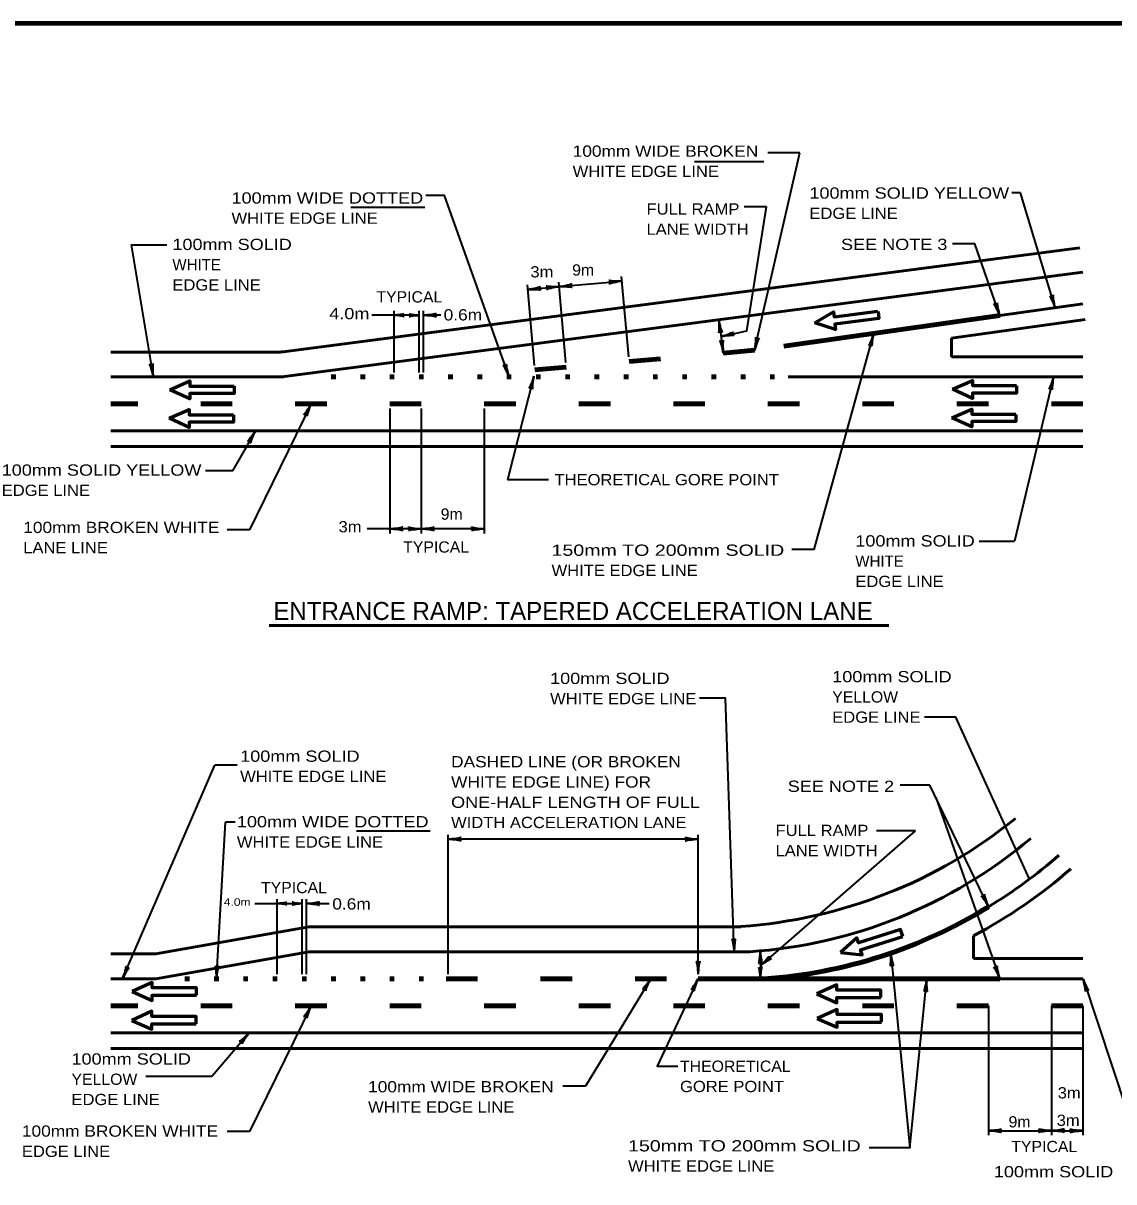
# Model space of a CAD drawing. Extents: x -60 to 795, y -466 to 78.
# Drawn here: x 311.5 to 602.3, y -237.1 to 71.9 of the extents above; entities that cross this region are included whole.
import ezdxf

# ---------------------------------------------------------------- set-up
doc = ezdxf.new("R2010")
doc.units = 0
doc.header["$LTSCALE"] = 1.2
doc.layers.add('1', color=7, linetype='Continuous', lineweight=40)

msp = doc.modelspace()

# ---------------------------------------------------------------- linework, layer by layer
at = {"layer": '1', "lineweight": 35}
for p, q in [((506.527, -15.338), (518.56, 37.358)), ((518.56, 37.358), (510.072, 37.358)), ((508.961, 34.911), (490.471, 34.911)), ((577.384, 26.687), (575.064, 26.687)), ((586.64, -3.983), (577.384, 26.687)), ((398.918, 22.873), (418.591, 22.873)), ((509.734, 22.892), (503.734, 22.892)), ((472.953, -17.12), (471.045, 4.327)), ((447.852, -19.353), (445.944, 2.094)), ((456.219, -18.609), (454.311, 2.838)), ((410.464, -21.234), (410.464, -4.78)), ((417.064, -21.234), (417.064, -4.78)), ((418.264, -21.234), (418.264, -4.78)), ((422.843, -5.98), (418.264, -5.98)), ((497.002, -7.212), (498.16, -16.082)), ((522.411, -68.457), (538.286, -10.816)), ((447.698, -22.214), (440.642, -49.91)), ((586.236, -22.434), (575.832, -66.254)), ((388.264, -29.634), (371.905, -63.22)), ((409.264, -30.834), (409.264, -64.16)), ((417.664, -30.834), (417.664, -64.16)), ((434.464, -30.834), (434.464, -64.16)), ((451.59, -49.91), (440.642, -49.91)), ((371.905, -63.22), (365.905, -63.22)), ((566.408, -66.254), (575.832, -66.254)), ((522.411, -68.457), (516.411, -68.457)), ((338.019, -182.934), (362.58, -125.949)), ((368.58, -125.949), (362.58, -125.949)), ((553.206, -131.29), (545.323, -131.29)), ((568.864, -163.734), (553.206, -131.29)), ((554.793, -134.577), (571.864, -182.934)), ((363.064, -182.934), (365.482, -141.217)), ((368.053, -141.217), (365.482, -141.217)), ((400.349, -143.49), (420.022, -143.49)), ((424.864, -181.734), (424.864, -144.526)), ((491.464, -181.734), (491.464, -144.526)), ((508.053, -179.504), (549.391, -143.509)), ((549.391, -143.509), (539.007, -143.509)), ((491.464, -145.727), (424.864, -145.727)), ((373.264, -162.88), (385.864, -162.88)), ((379.264, -181.734), (379.264, -161.68)), ((385.864, -181.734), (385.864, -161.68)), ((387.064, -181.734), (387.064, -161.68)), ((387.064, -162.88), (393.064, -162.88)), ((508.053, -175.515), (508.053, -182.934)), ((478.864, -182.934), (461.408, -211.625)), ((594.07, -182.921), (611.069, -234.345)), ((388.264, -190.134), (371.905, -223.72)), ((568.864, -190.134), (568.864, -224.66)), ((585.664, -190.134), (585.664, -224.66)), ((594.064, -190.134), (594.064, -224.66)), ((371.763, -197.334), (361.946, -208.94)), ((344.267, -208.94), (361.946, -208.94)), ((461.408, -211.625), (455.408, -211.625)), ((371.905, -223.72), (365.905, -223.72)), ((547.926, -227.999), (537.043, -227.999))]:
    msp.add_line(p, q, dxfattribs=at)
at = {"layer": '1', "lineweight": 53}
for p, q in [((380.808, -15.733), (593.209, 12.01)), ((381.238, -22.333), (594.064, 5.466)), ((571.864, -6.071), (594.064, -2.934)), ((559.022, -12.128), (594.651, -7.093)), ((559.022, -12.128), (559.022, -17.034)), ((379.254, -15.834), (334.864, -15.834)), ((594.064, -17.034), (559.022, -17.034)), ((379.683, -22.434), (334.864, -22.434)), ((594.064, -36.834), (334.864, -36.834)), ((594.064, -41.034), (334.864, -41.034)), ((377.132, -88.767), (542.335, -88.767)), ((564.873, -177.534), (564.873, -171.485)), ((387.664, -175.734), (346.864, -182.934)), ((505.264, -175.734), (387.664, -175.734)), ((346.864, -176.334), (334.864, -176.334)), ((594.064, -177.534), (564.873, -177.534)), ((346.864, -182.934), (334.864, -182.934)), ((594.064, -182.934), (571.864, -182.934)), ((594.064, -197.334), (334.864, -197.334)), ((594.064, -201.534), (334.864, -201.534))]:
    msp.add_line(p, q, dxfattribs=at)
at = {"layer": '1', "lineweight": 106}
for p, q in [((514.301, -14.205), (571.864, -6.071)), ((506.527, -15.338), (498.16, -16.082)), ((481.426, -17.571), (473.059, -18.315)), ((456.326, -19.804), (447.959, -20.548)), ((394.864, -22.434), (393.664, -22.434)), ((402.664, -22.434), (401.464, -22.434)), ((410.464, -22.434), (409.264, -22.434)), ((418.264, -22.434), (417.064, -22.434)), ((426.064, -22.434), (424.864, -22.434)), ((433.864, -22.434), (432.664, -22.434)), ((441.664, -22.434), (440.464, -22.434)), ((449.464, -22.434), (448.264, -22.434)), ((457.264, -22.434), (456.064, -22.434)), ((465.064, -22.434), (463.864, -22.434)), ((472.864, -22.434), (471.664, -22.434)), ((480.664, -22.434), (479.464, -22.434)), ((488.464, -22.434), (487.264, -22.434)), ((496.264, -22.434), (495.064, -22.434)), ((504.064, -22.434), (502.864, -22.434)), ((511.864, -22.434), (510.664, -22.434)), ((342.064, -29.634), (334.864, -29.634)), ((367.264, -29.634), (358.864, -29.634)), ((392.464, -29.634), (384.064, -29.634)), ((417.664, -29.634), (409.264, -29.634)), ((442.864, -29.634), (434.464, -29.634)), ((468.064, -29.634), (459.664, -29.634)), ((493.264, -29.634), (484.864, -29.634)), ((518.464, -29.634), (510.064, -29.634)), ((543.664, -29.634), (535.264, -29.634)), ((568.864, -29.634), (560.464, -29.634)), ((594.064, -29.634), (585.664, -29.634)), ((355.864, -182.934), (354.664, -182.934)), ((363.664, -182.934), (362.464, -182.934)), ((371.464, -182.934), (370.264, -182.934)), ((379.264, -182.934), (378.064, -182.934)), ((387.064, -182.934), (385.864, -182.934)), ((394.864, -182.934), (393.664, -182.934)), ((402.664, -182.934), (401.464, -182.934)), ((410.464, -182.934), (409.264, -182.934)), ((418.264, -182.934), (417.064, -182.934)), ((432.664, -182.934), (424.264, -182.934)), ((426.064, -182.934), (424.864, -182.934)), ((457.864, -182.934), (449.464, -182.934)), ((483.064, -182.934), (474.664, -182.934)), ((571.864, -182.934), (491.464, -182.934)), ((342.064, -190.134), (334.864, -190.134)), ((367.264, -190.134), (358.864, -190.134)), ((392.464, -190.134), (384.064, -190.134)), ((417.664, -190.134), (409.264, -190.134)), ((442.864, -190.134), (434.464, -190.134)), ((468.064, -190.134), (459.664, -190.134)), ((493.264, -190.134), (484.864, -190.134)), ((518.464, -190.134), (510.064, -190.134)), ((543.664, -190.134), (535.264, -190.134)), ((568.864, -190.134), (560.464, -190.134)), ((594.064, -190.134), (585.664, -190.134))]:
    msp.add_line(p, q, dxfattribs=at)
at = {"layer": '1', "lineweight": 158}
msp.add_lwpolyline([(788.514, 71.909), (-3.186, 71.809), (-3.086, -454.191)], dxfattribs=at)
at = {"layer": '1', "lineweight": 35}
for points in [[(441.064, -22.434), (423.854, 25.93), (418.876, 25.93)], [(497.581, -11.647), (504.461, -10.147), (509.734, 22.892)], [(346.232, -22.381), (340.434, 12.835), (349.858, 12.835)], [(571.864, -6.071), (565.243, 13.037), (559.243, 13.037)], [(446.051, 0.899), (454.418, 1.643), (471.151, 3.132)], [(417.064, -5.98), (410.464, -5.98), (404.464, -5.98)], [(373.465, -36.846), (367.301, -47.526), (360.146, -47.526)], [(434.464, -62.96), (417.664, -62.96), (403.264, -62.96)], [(501.078, -175.734), (498.758, -108.146), (491.843, -108.146)], [(579.835, -156.354), (560.161, -113.16), (551.77, -113.16)], [(542.8, -176.12), (547.926, -227.999), (552.448, -182.934)], [(491.464, -182.934), (480.523, -206.242), (486.049, -206.242)], [(568.864, -223.46), (585.664, -223.46), (594.064, -223.46)]]:
    msp.add_lwpolyline(points, dxfattribs=at)
at = {"layer": '1', "lineweight": 60}
for points in [[(522.533, -8.038), (527.524, -5.037), (527.699, -6.418), (539.414, -4.939)], [(539.42, -4.986), (539.66, -6.891), (527.945, -8.37), (528.122, -9.775), (522.533, -8.038)], [(350.65, -25.844), (355.978, -23.492), (355.978, -24.884), (367.786, -24.884)], [(559.243, -25.722), (564.571, -23.37), (564.571, -24.762), (576.379, -24.762)], [(367.786, -24.932), (367.786, -26.852), (355.978, -26.852), (355.978, -28.268), (350.65, -25.844)], [(576.379, -24.809), (576.379, -26.73), (564.571, -26.73), (564.571, -28.146), (559.243, -25.722)], [(350.472, -33.475), (355.8, -31.123), (355.8, -32.515), (367.608, -32.515)], [(367.608, -32.563), (367.608, -34.483), (355.8, -34.483), (355.8, -35.899), (350.472, -33.475)], [(559.066, -33.352), (564.394, -31), (564.394, -32.392), (576.202, -32.392)], [(576.202, -32.44), (576.202, -34.36), (564.394, -34.36), (564.394, -35.776), (559.066, -33.352)], [(546.017, -171.653), (545.436, -169.823), (534.181, -173.395), (533.753, -172.045), (529.408, -175.967)], [(529.408, -175.967), (535.197, -176.597), (534.776, -175.27), (546.031, -171.699)], [(357.756, -187.279), (357.756, -185.359), (345.948, -185.359), (345.948, -183.943), (340.62, -186.367)], [(540.211, -187.904), (540.211, -185.984), (528.403, -185.984), (528.403, -184.568), (523.075, -186.992)], [(340.62, -186.367), (345.948, -188.719), (345.948, -187.327), (357.756, -187.327)], [(523.075, -186.992), (528.403, -189.344), (528.403, -187.952), (540.211, -187.952)], [(540.372, -194.441), (540.372, -192.521), (528.564, -192.521), (528.564, -191.105), (523.236, -193.529)], [(357.663, -194.953), (357.663, -193.033), (345.855, -193.033), (345.855, -191.617), (340.527, -194.041)], [(340.527, -194.041), (345.855, -196.393), (345.855, -195.001), (357.663, -195.001)], [(523.236, -193.529), (528.564, -195.881), (528.564, -194.489), (540.372, -194.489)]]:
    msp.add_lwpolyline(points, dxfattribs=at)
at = {"layer": '1', "lineweight": 53}
for points in [[(594.064, -22.434), (571.864, -22.434), (515.464, -22.434)], [(502.875, -169.134), (387.664, -169.134), (346.864, -176.334)]]:
    msp.add_lwpolyline(points, dxfattribs=at)
for centre, radius, start, end in [((379.254, -3.834), 12, 270, 277.44221), ((379.683, -10.434), 12, 270, 277.44108), ((494.078, -39.242), 130.044, 273.879, 309.09079), ((496.466, -45.988), 130.044, 273.879, 310.04814), ((501.905, -52.245), 130.044, 300.98822, 311.25154), ((501.905, -52.245), 134.845, 297.83724, 311.25154)]:
    msp.add_arc(centre, radius, start, end, dxfattribs=at)
at = {"layer": '1', "lineweight": 106}
msp.add_arc((500.362, -53.194), 130.044, 273.879, 301.78672, dxfattribs=at)
at = {"layer": '1'}
for centre, major_axis, ratio, start_param, end_param in [((469.789, 3.266), (2.118, -0.023), 0.07063, 3.1407148, 5.41811), ((469.876, 2.686), (2.118, 0.377), 0.122415, 0.8963533, 3.1415927), ((447.326, 1.345), (-2.118, -0.377), 0.122415, 0.8963533, 3.1415927), ((447.326, 1.345), (-2.118, -0.377), 0.122415, 0.8963533, 3.1415927), ((447.413, 0.765), (-2.118, 0.023), 0.07063, 3.1407148, 5.41811), ((447.413, 0.765), (-2.118, 0.023), 0.07063, 3.1407148, 5.41811), ((453.056, 1.777), (2.118, -0.023), 0.07063, 3.1407148, 5.41811), ((453.056, 1.777), (2.118, -0.023), 0.07063, 3.1407148, 5.41811), ((453.143, 1.197), (2.118, 0.377), 0.122415, 0.8963533, 3.1415927), ((453.143, 1.197), (2.118, 0.377), 0.122415, 0.8963533, 3.1415927), ((455.693, 2.089), (-2.118, -0.377), 0.122415, 0.8963533, 3.1415927), ((455.693, 2.089), (-2.118, -0.377), 0.122415, 0.8963533, 3.1415927), ((455.78, 1.509), (-2.118, 0.023), 0.07063, 3.1407148, 5.41811), ((455.78, 1.509), (-2.118, 0.023), 0.07063, 3.1407148, 5.41811), ((571.122, -4.942), (0.879, -1.963), 0.122415, 0.8963533, 3.1415927), ((571.663, -4.717), (0.491, -2.061), 0.07063, 3.1407148, 5.41811), ((586.009, -2.769), (0.811, -1.957), 0.07063, 0.8650754, 3.1424706), ((586.009, -2.769), (0.811, -1.957), 0.07063, 0.8650754, 3.1424706), ((586.579, -2.634), (0.44, -2.106), 0.122415, 3.1415927, 5.386832), ((586.579, -2.634), (0.44, -2.106), 0.122415, 3.1415927, 5.386832), ((411.48, -5.782), (-1.581, -0.158), 0.07063, 0.8650754, 3.1424706), ((411.454, -6.221), (-1.607, 0.141), 0.122415, 3.1415927, 5.386832), ((416.074, -5.738), (1.607, -0.141), 0.122415, 3.1415927, 5.386832), ((416.047, -6.177), (1.581, 0.158), 0.07063, 0.8650754, 3.1424706), ((419.608, -5.726), (-2.108, -0.211), 0.07063, 0.8650754, 3.1424706), ((419.608, -5.726), (-2.108, -0.211), 0.07063, 0.8650754, 3.1424706), ((419.573, -6.311), (-2.143, 0.187), 0.122415, 3.1415927, 5.386832), ((419.573, -6.311), (-2.143, 0.187), 0.122415, 3.1415927, 5.386832), ((496.924, -8.578), (-0.064, 2.117), 0.07063, 3.1407148, 5.41811), ((496.924, -8.578), (-0.064, 2.117), 0.07063, 3.1407148, 5.41811), ((497.5, -8.468), (-0.463, 2.101), 0.122415, 0.8963533, 3.1415927), ((497.5, -8.468), (-0.463, 2.101), 0.122415, 0.8963533, 3.1415927), ((498.79, -11.044), (-2.054, -0.64), 0.122415, 0.8963533, 3.1415927), ((498.949, -11.609), (-2.104, -0.243), 0.07063, 3.1407148, 5.41811), ((506.579, -13.971), (-0.264, -2.102), 0.07063, 0.8650754, 3.1424706), ((507.142, -14.135), (-0.66, -2.047), 0.122415, 3.1415927, 5.386832), ((537.619, -11.99), (0.75, 2.016), 0.122415, 3.1415927, 5.386832), ((537.619, -11.99), (0.75, 2.016), 0.122415, 3.1415927, 5.386832), ((538.174, -12.179), (0.356, 2.088), 0.07063, 0.8650754, 3.1424706), ((538.174, -12.179), (0.356, 2.088), 0.07063, 0.8650754, 3.1424706), ((497.662, -14.827), (0.463, -2.101), 0.122415, 0.8963533, 3.1415927), ((498.238, -14.716), (0.064, -2.117), 0.07063, 3.1407148, 5.41811), ((345.692, -21.143), (0.533, -2.084), 0.122415, 0.8963533, 3.1415927), ((346.264, -21.013), (0.134, -2.114), 0.07063, 3.1407148, 5.41811), ((440.312, -21.312), (0.895, -1.956), 0.122415, 0.8963533, 3.1415927), ((440.852, -21.082), (0.508, -2.056), 0.07063, 3.1407148, 5.41811), ((447.053, -23.401), (0.711, 2.03), 0.122415, 3.1415927, 5.386832), ((447.053, -23.401), (0.711, 2.03), 0.122415, 3.1415927, 5.386832), ((447.612, -23.579), (0.316, 2.095), 0.07063, 0.8650754, 3.1424706), ((447.612, -23.579), (0.316, 2.095), 0.07063, 0.8650754, 3.1424706), ((585.611, -23.632), (0.677, 2.042), 0.122415, 3.1415927, 5.386832), ((586.173, -23.801), (0.282, 2.099), 0.07063, 0.8650754, 3.1424706), ((387.392, -30.666), (1.107, 1.844), 0.122415, 3.1415927, 5.386832), ((387.903, -30.954), (0.733, 1.987), 0.07063, 0.8650754, 3.1424706), ((372.573, -37.883), (1.236, 1.72), 0.07063, 3.1407148, 5.41811), ((373.098, -38.145), (0.909, 1.95), 0.122415, 0.8963533, 3.1415927), ((410.608, -62.706), (-2.108, -0.211), 0.07063, 0.8650754, 3.1424706), ((410.608, -62.706), (-2.108, -0.211), 0.07063, 0.8650754, 3.1424706), ((410.573, -63.292), (-2.143, 0.187), 0.122415, 3.1415927, 5.386832), ((410.573, -63.292), (-2.143, 0.187), 0.122415, 3.1415927, 5.386832), ((416.354, -62.628), (2.143, -0.187), 0.122415, 3.1415927, 5.386832), ((416.354, -62.628), (2.143, -0.187), 0.122415, 3.1415927, 5.386832), ((416.319, -63.214), (2.108, 0.211), 0.07063, 0.8650754, 3.1424706), ((416.319, -63.214), (2.108, 0.211), 0.07063, 0.8650754, 3.1424706), ((419.008, -62.706), (-2.108, -0.211), 0.07063, 0.8650754, 3.1424706), ((419.008, -62.706), (-2.108, -0.211), 0.07063, 0.8650754, 3.1424706), ((418.973, -63.292), (-2.143, 0.187), 0.122415, 3.1415927, 5.386832), ((418.973, -63.292), (-2.143, 0.187), 0.122415, 3.1415927, 5.386832), ((433.154, -62.628), (2.143, -0.187), 0.122415, 3.1415927, 5.386832), ((433.119, -63.214), (2.108, 0.211), 0.07063, 0.8650754, 3.1424706), ((490.154, -145.395), (2.143, -0.187), 0.122415, 3.1415927, 5.386832), ((490.154, -145.395), (2.143, -0.187), 0.122415, 3.1415927, 5.386832), ((426.208, -145.473), (-2.108, -0.211), 0.07063, 0.8650754, 3.1424706), ((426.173, -146.058), (-2.143, 0.187), 0.122415, 3.1415927, 5.386832), ((490.119, -145.98), (2.108, 0.211), 0.07063, 0.8650754, 3.1424706), ((490.119, -145.98), (2.108, 0.211), 0.07063, 0.8650754, 3.1424706), ((568.508, -162.413), (0.726, -1.99), 0.07063, 3.1407148, 5.41811), ((568.508, -162.413), (0.726, -1.99), 0.07063, 3.1407148, 5.41811), ((380.28, -162.682), (-1.581, -0.158), 0.07063, 0.8650754, 3.1424706), ((380.254, -163.121), (-1.607, 0.141), 0.122415, 3.1415927, 5.386832), ((384.874, -162.638), (1.607, -0.141), 0.122415, 3.1415927, 5.386832), ((384.847, -163.077), (1.581, 0.158), 0.07063, 0.8650754, 3.1424706), ((388.408, -163.134), (-2.108, 0.211), 0.07063, 3.1407148, 5.41811), ((388.373, -162.548), (-2.143, -0.187), 0.122415, 0.8963533, 3.1415927), ((567.996, -162.699), (1.1, -1.848), 0.122415, 0.8963533, 3.1415927), ((567.996, -162.699), (1.1, -1.848), 0.122415, 0.8963533, 3.1415927), ((500.702, -174.437), (0.261, -2.135), 0.122415, 0.8963533, 3.1415927), ((501.285, -174.382), (-0.138, -2.114), 0.07063, 3.1407148, 5.41811), ((507.799, -176.86), (0.211, 2.108), 0.07063, 3.1407148, 5.41811), ((507.764, -176.703), (0.169, 1.929), 0.122415, 3.1415927, 5.386832), ((508.385, -176.824), (-0.187, 2.143), 0.122415, 0.8963533, 3.1415927), ((508.291, -176.735), (-0.19, 1.897), 0.07063, 0.8650754, 3.1424706), ((542.679, -177.483), (0.002, 2.118), 0.07063, 3.1407148, 5.41811), ((542.679, -177.483), (0.002, 2.118), 0.07063, 3.1407148, 5.41811), ((543.258, -177.39), (-0.397, 2.114), 0.122415, 0.8963533, 3.1415927), ((543.258, -177.39), (-0.397, 2.114), 0.122415, 0.8963533, 3.1415927), ((491.132, -180.425), (0.187, -2.143), 0.122415, 0.8963533, 3.1415927), ((491.718, -180.39), (-0.211, -2.108), 0.07063, 3.1407148, 5.41811), ((508.901, -178.43), (-1.451, -1.543), 0.07063, 0.8650754, 3.1424706), ((509.259, -178.894), (-1.739, -1.266), 0.122415, 3.1415927, 5.386832), ((338.233, -181.6), (-0.676, -2.042), 0.122415, 0.8963533, 3.1415927), ((338.784, -181.8), (-1.028, -1.852), 0.07063, 3.1407148, 5.41811), ((362.888, -181.577), (0.088, -2.116), 0.07063, 0.8650754, 3.1424706), ((363.47, -181.646), (-0.311, -2.128), 0.122415, 3.1415927, 5.386832), ((507.816, -181.714), (0.19, -1.897), 0.07063, 0.8650754, 3.1424706), ((508.343, -181.746), (-0.169, -1.929), 0.122415, 3.1415927, 5.386832), ((571.115, -181.81), (0.89, -1.958), 0.122415, 0.8963533, 3.1415927), ((571.656, -181.582), (0.503, -2.058), 0.07063, 3.1407148, 5.41811), ((477.948, -183.951), (1.276, 1.691), 0.07063, 3.1407148, 5.41811), ((477.948, -183.951), (1.276, 1.691), 0.07063, 3.1407148, 5.41811), ((478.466, -184.225), (0.954, 1.928), 0.122415, 0.8963533, 3.1415927), ((478.466, -184.225), (0.954, 1.928), 0.122415, 0.8963533, 3.1415927), ((490.662, -184.043), (1.086, 1.818), 0.07063, 3.1407148, 5.41811), ((491.207, -184.26), (0.741, 2.019), 0.122415, 0.8963533, 3.1415927), ((552.061, -184.247), (0.42, 2.076), 0.07063, 3.1407148, 5.41811), ((552.647, -184.27), (0.027, 2.151), 0.122415, 0.8963533, 3.1415927), ((594.245, -184.291), (-0.461, 2.067), 0.07063, 3.1407148, 5.41811), ((594.79, -184.073), (-0.851, 1.976), 0.122415, 0.8963533, 3.1415927), ((387.392, -191.166), (1.107, 1.844), 0.122415, 3.1415927, 5.386832), ((387.903, -191.454), (0.733, 1.987), 0.07063, 0.8650754, 3.1424706), ((370.664, -198.12), (1.527, 1.515), 0.122415, 3.1415927, 5.386832), ((371.088, -198.525), (1.2, 1.745), 0.07063, 0.8650754, 3.1424706), ((570.208, -223.714), (-2.108, 0.211), 0.07063, 3.1407148, 5.41811), ((570.208, -223.714), (-2.108, 0.211), 0.07063, 3.1407148, 5.41811), ((570.173, -223.129), (-2.143, -0.187), 0.122415, 0.8963533, 3.1415927), ((570.173, -223.129), (-2.143, -0.187), 0.122415, 0.8963533, 3.1415927), ((584.354, -223.792), (2.143, 0.187), 0.122415, 0.8963533, 3.1415927), ((584.319, -223.206), (2.108, -0.211), 0.07063, 3.1407148, 5.41811), ((587.019, -223.196), (-2.108, -0.211), 0.07063, 0.8650754, 3.1424706), ((586.984, -223.782), (-2.143, 0.187), 0.122415, 3.1415927, 5.386832), ((592.743, -223.138), (2.143, -0.187), 0.122415, 3.1415927, 5.386832), ((592.708, -223.724), (2.108, 0.211), 0.07063, 0.8650754, 3.1424706)]:
    msp.add_ellipse(centre, major_axis=major_axis, ratio=ratio, start_param=start_param, end_param=end_param, dxfattribs=at)

# ---------------------------------------------------------------- texts
for s, height, width, p in [('100mm WIDE BROKEN', 3, 1.15, (458.019, 36.284)), ('WHITE EDGE LINE', 3, 1.1, (458.019, 30.884)), ('100mm SOLID YELLOW', 3, 1.2, (521.132, 25.103)), ('100mm WIDE DOTTED', 3, 1.2, (367.07, 23.796)), ('FULL RAMP', 3, 1.1, (477.706, 20.861)), ('EDGE LINE', 3, 1.1, (521.132, 19.703)), ('WHITE EDGE LINE', 3, 1.1, (367.07, 18.396)), ('LANE WIDTH', 3, 1.1, (477.706, 15.461)), ('100mm SOLID', 3, 1.2, (351.312, 11.404)), ('SEE NOTE 3', 3, 1.2, (529.551, 11.413)), ('3m', 3, 1.1, (446.752, 4.098)), ('9m', 3, 1.05, (457.893, 4.596)), ('EDGE LINE', 3, 1.1, (351.312, 0.604)), ('TYPICAL', 3, 1.05, (405.703, -2.585)), ('4.0m', 3, 1.2, (393.128, -7.051)), ('0.6m', 3, 1.15, (423.62, -7.372)), ('100mm SOLID YELLOW', 3, 1.2, (305.807, -48.777)), ('THEORETICAL GORE POINT', 3, 1.1, (453.17, -51.333)), ('EDGE LINE', 3, 1.1, (305.807, -54.177)), ('9m', 3, 1.05, (422.84, -60.518)), ('100mm BROKEN WHITE', 3, 1.15, (311.547, -64.07)), ('3m', 3, 1.1, (395.603, -63.878)), ('100mm SOLID', 3, 1.2, (533.372, -67.663)), ('LANE LINE', 3, 1.1, (311.547, -69.47)), ('TYPICAL', 3, 1.05, (412.842, -69.293)), ('150mm TO 200mm SOLID', 3, 1.3, (452.395, -70.149)), ('WHITE EDGE LINE', 3, 1.1, (452.395, -75.549)), ('EDGE LINE', 3, 1.1, (533.372, -78.463)), ('100mm SOLID', 3, 1.2, (452, -104.334)), ('100mm SOLID', 3, 1.2, (527.213, -103.873)), ('WHITE EDGE LINE', 3, 1.1, (452, -109.734)), ('YELLOW', 3, 1.05, (527.213, -109.273)), ('EDGE LINE', 3, 1.1, (527.213, -114.673)), ('100mm SOLID', 3, 1.2, (369.375, -125.085)), ('DASHED LINE (OR BROKEN', 3, 1.15, (425.605, -126.564)), ('WHITE EDGE LINE', 3, 1.1, (369.375, -130.485)), ('WHITE EDGE LINE) FOR', 3, 1.15, (425.605, -131.964)), ('SEE NOTE 2', 3, 1.2, (515.346, -133.106)), ('ONE-HALF LENGTH OF FULL', 3, 1.2, (425.605, -137.364)), ('100mm WIDE DOTTED', 3, 1.2, (368.502, -142.567)), ('WIDTH ACCELERATION LANE', 3, 1.1, (425.605, -142.764)), ('FULL RAMP', 3, 1.1, (512.098, -144.875)), ('WHITE EDGE LINE', 3, 1.1, (368.502, -147.967)), ('LANE WIDTH', 3, 1.1, (512.098, -150.275)), ('TYPICAL', 3, 1.05, (374.938, -160.121)), ('4.0m', 2, 1.2, (365.018, -163.489)), ('0.6m', 3, 1.15, (393.937, -164.48)), ('100mm SOLID', 3, 1.2, (324.406, -205.837)), ('THEORETICAL', 3, 1.05, (486.642, -207.771)), ('YELLOW', 3, 1.05, (324.406, -211.237)), ('GORE POINT', 3, 1.1, (486.642, -213.171)), ('100mm WIDE BROKEN', 3, 1.15, (403.483, -213.239)), ('3m', 3, 1.1, (587.322, -214.857)), ('EDGE LINE', 3, 1.1, (324.406, -216.637)), ('WHITE EDGE LINE', 3, 1.1, (403.483, -218.639)), ('3m', 3, 1.1, (587.053, -222.191)), ('100mm BROKEN WHITE', 3, 1.15, (311.19, -225.066)), ('9m', 3, 1.05, (574.229, -222.587)), ('EDGE LINE', 3, 1.1, (311.19, -230.466)), ('150mm TO 200mm SOLID', 3, 1.3, (472.783, -228.998)), ('TYPICAL', 3, 1.05, (574.963, -229.181)), ('WHITE EDGE LINE', 3, 1.1, (472.783, -234.398)), ('100mm SOLID', 3, 1.2, (570.304, -235.904))]:
    msp.add_text(s, height=height, dxfattribs=dict(at, width=width)).set_placement(p)
for s, height, p in [('WHITE', 3, (351.312, 6.004)), ('WHITE', 3, (533.372, -73.063)), ('ENTRANCE RAMP: TAPERED ACCELERATION LANE', 4.8, (378.22, -87.256))]:
    msp.add_text(s, height=height, dxfattribs=at).set_placement(p)

doc.saveas('drawing.dxf')
